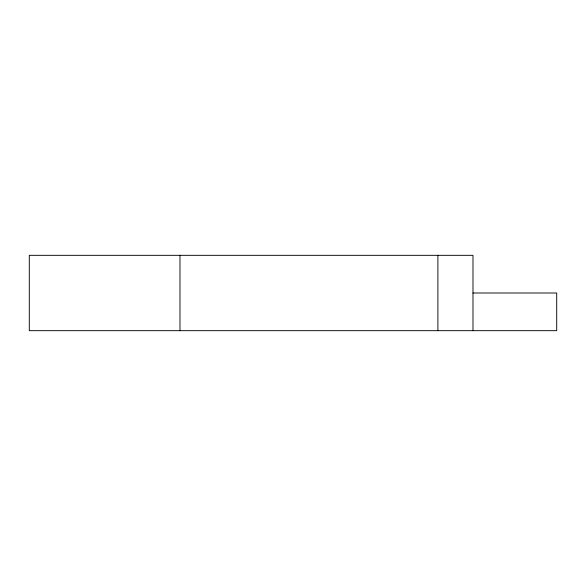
<?xml version="1.0" encoding="UTF-8"?>
<svg xmlns="http://www.w3.org/2000/svg" width="586" height="586" viewBox="0 0 586 586"><rect width="100%" height="100%" fill="white"/><g stroke="black" fill="none" stroke-linecap="round" stroke-linejoin="round"><path stroke-width="0.88" d="M472.983 293L556.7 293L556.7 330.672L29.3 330.672L29.3 255.328L472.983 255.328L472.983 330.672M437.888 255.328L437.888 330.672M179.983 255.328L179.983 330.672"/></g></svg>
